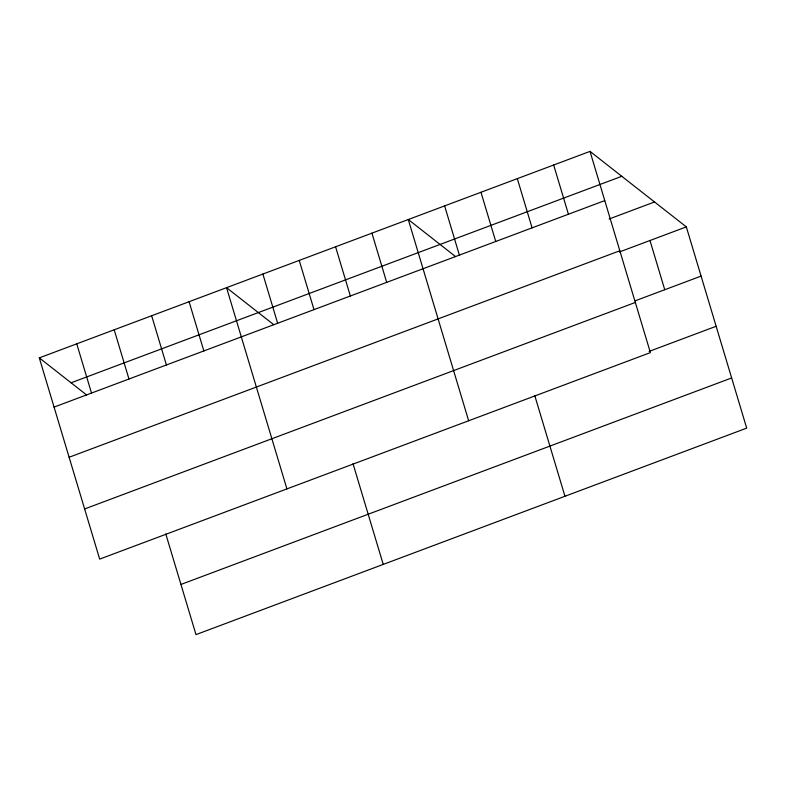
<?xml version="1.0" encoding="UTF-8"?>
<svg xmlns="http://www.w3.org/2000/svg" width="786" height="786" viewBox="0 0 786 786"><rect width="100%" height="100%" fill="white"/><g stroke="black" fill="none" stroke-linecap="round" stroke-linejoin="round"><path stroke-width="1.18" d="M590.011 151.384L650.386 352.619L99.675 559.111L39.3 357.876L590.011 151.384L686.325 226.889L746.7 428.124L195.989 634.616L165.787 533.94M71.084 382.792L621.795 176.3M54.067 407.099L604.778 200.597M609.111 218.999L654.542 201.963M69.119 457.265L619.83 250.763M619.309 252.011L686.325 226.889M635.216 300.802L701.092 276.102M84.623 508.955L635.334 302.453M649.128 351.401L716.144 326.269M180.937 584.45L731.648 377.958M455.526 256.56L408.278 219.52L468.653 420.765M273.793 324.706L226.545 287.666L286.919 488.902M39.3 357.876L86.548 394.916M649.983 240.516L664.75 289.729M553.668 165.011L568.425 214.224M517.316 178.638L532.083 227.852M480.973 192.265L495.74 241.489M534.765 395.584L564.967 496.261M444.621 205.893L459.388 255.116M371.925 233.157L386.692 282.37M335.583 246.784L350.35 295.998M299.24 260.412L313.997 309.625M353.022 463.73L383.234 564.407M262.888 274.039L277.655 323.262M189.092 301.716L203.859 350.929M151.649 315.756L166.416 364.969M114.196 329.796L128.963 379.009M76.753 343.836L91.51 393.059"/></g></svg>
